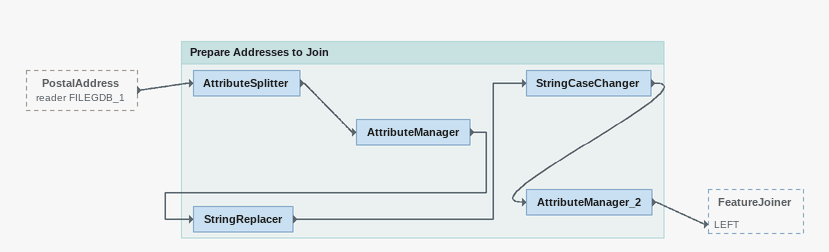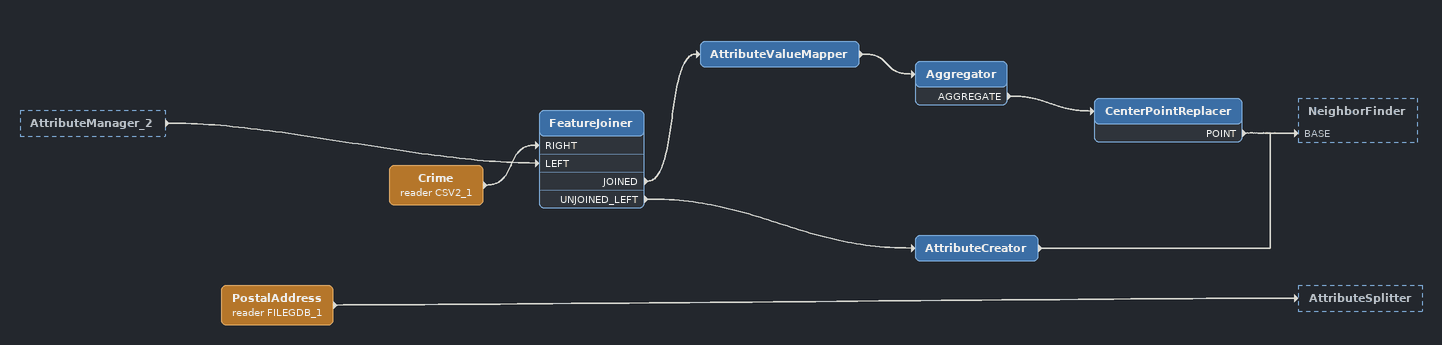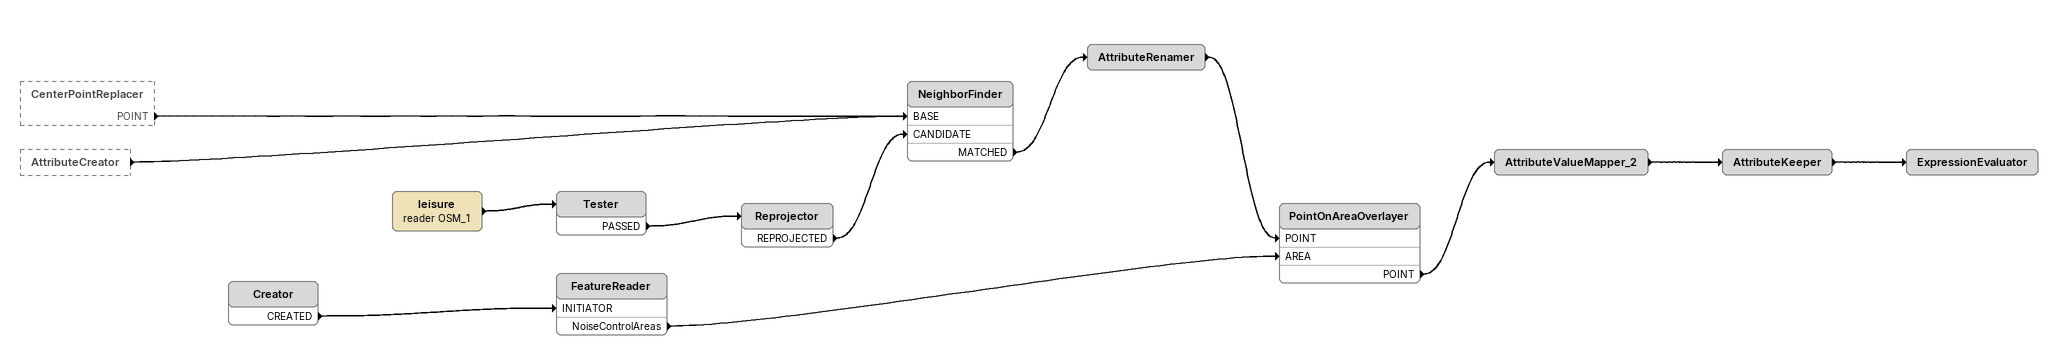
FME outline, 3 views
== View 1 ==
PostalAddress (reader FILEGDB_1) [outside]
    -> AttributeSplitter

Bookmark: Prepare Addresses to Join
AttributeSplitter
    -> AttributeManager
AttributeManager
    -> StringReplacer
StringReplacer
    -> StringCaseChanger
StringCaseChanger
    -> AttributeManager_2
AttributeManager_2
    -> FeatureJoiner [LEFT]

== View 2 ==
AttributeManager_2 [outside]
    -> FeatureJoiner [LEFT]
PostalAddress (reader FILEGDB_1)
    -> AttributeSplitter
Crime (reader CSV2_1)
    -> FeatureJoiner [RIGHT]
FeatureJoiner
    JOINED -> AttributeValueMapper
    UNJOINED_LEFT -> AttributeCreator
AttributeValueMapper
    -> Aggregator
Aggregator
    AGGREGATE -> CenterPointReplacer
CenterPointReplacer
    POINT -> NeighborFinder [BASE]
AttributeCreator
    -> NeighborFinder [BASE]

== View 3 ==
CenterPointReplacer [outside]
    POINT -> NeighborFinder [BASE]
AttributeCreator [outside]
    -> NeighborFinder [BASE]
Creator
    CREATED -> FeatureReader [INITIATOR]
FeatureReader
    NoiseControlAreas -> PointOnAreaOverlayer [AREA]
leisure (reader OSM_1)
    -> Tester
Tester
    PASSED -> Reprojector
Reprojector
    REPROJECTED -> NeighborFinder [CANDIDATE]
NeighborFinder
    MATCHED -> AttributeRenamer
AttributeRenamer
    -> PointOnAreaOverlayer [POINT]
PointOnAreaOverlayer
    POINT -> AttributeValueMapper_2
AttributeValueMapper_2
    -> AttributeKeeper
AttributeKeeper
    -> ExpressionEvaluator
ExpressionEvaluator
